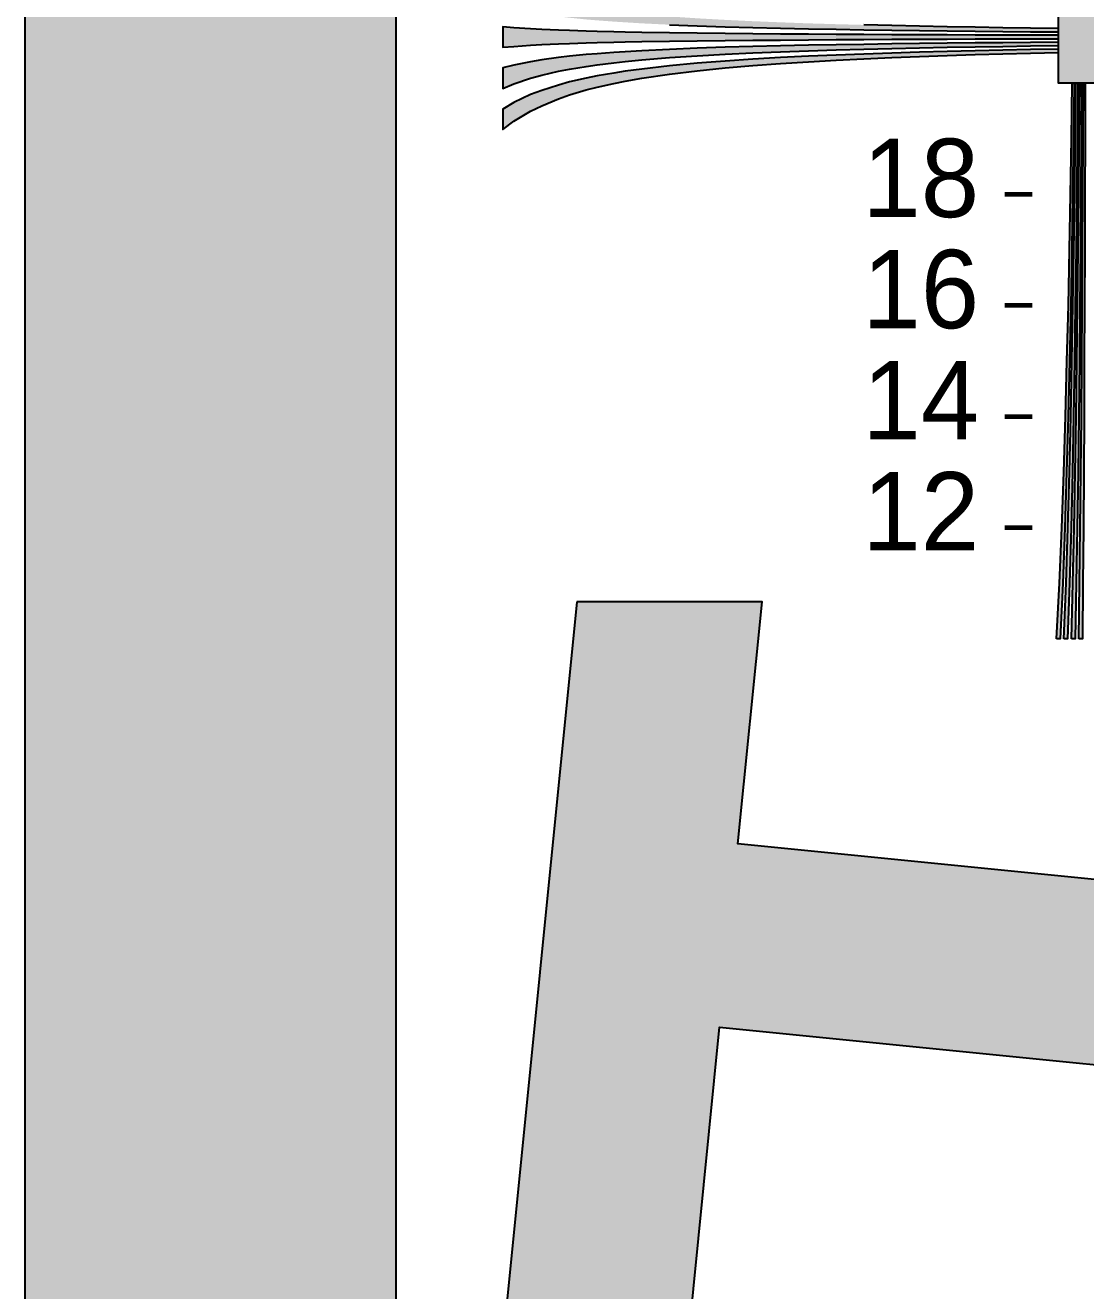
# Model space of a CAD drawing. Header units: millimetres. Extents: x 0 to 306, y 0 to 210.
# Drawn here: x 0 to 50.1, y 90 to 149.7 of the extents above; entities that cross this region are included whole.
import ezdxf

# ---------------------------------------------------------------- set-up
doc = ezdxf.new("R2010")
doc.units = ezdxf.units.MM
for name, color, linetype in [('FRAME', 7, 'Continuous'), ('GLUE', 1, 'Continuous'), ('LABELS', 7, 'Continuous'), ('PERIPHERY', 7, 'Continuous'), ('SFR', 7, 'Continuous')]:
    doc.layers.add(name, color=color, linetype=linetype)

msp = doc.modelspace()

# ---------------------------------------------------------------- hatches: boundary and pattern name
at = {"layer": 'FRAME', "true_color": 0x000000}
h = msp.add_hatch(color=7, dxfattribs=at)
h.dxf.hatch_style = 1
h.paths.add_polyline_path([(0, 192.5), (17.5, 192.5), (17.5, 17.5), (0, 17.5), (0, 192.5)])
at = {"layer": 'PERIPHERY', "true_color": 0x000000}
h = msp.add_hatch(color=7, dxfattribs=at)
h.dxf.hatch_style = 1
h.paths.add_polyline_path([(22.557, 150.64), (23.083, 150.509), (23.87, 150.348), (24.395, 150.261), (25.183, 150.154), (25.708, 150.095), (26.495, 150.013), (27.02, 149.969), (27.808, 149.911), (28.333, 149.877), (29.12, 149.828), (30.433, 149.765), (31.745, 149.712), (33.058, 149.668), (34.37, 149.629), (35.683, 149.6), (36.995, 149.57), (38.308, 149.546), (39.62, 149.527), (40.933, 149.507), (42.245, 149.488), (43.558, 149.473), (44.87, 149.459), (46.183, 149.449), (47.495, 149.434), (48.808, 149.425), (48.808, 149.585), (47.495, 149.605), (46.183, 149.624), (44.87, 149.643), (43.558, 149.668), (42.245, 149.692), (40.933, 149.721), (39.62, 149.755), (38.308, 149.789), (36.995, 149.828), (35.683, 149.877), (34.37, 149.93), (33.058, 149.993), (31.745, 150.066), (30.433, 150.154), (29.12, 150.261), (28.333, 150.339), (27.808, 150.397), (27.02, 150.494), (26.495, 150.572), (25.708, 150.703), (25.183, 150.801), (24.395, 150.981), (23.87, 151.126), (23.083, 151.394), (22.557, 151.612), (22.557, 150.64), (22.557, 150.64)])
h = msp.add_hatch(color=7, dxfattribs=at)
h.dxf.hatch_style = 1
h.paths.add_polyline_path([(52.308, 147), (48.807, 147), (48.807, 150.5), (52.308, 150.5), (52.308, 147)])
h = msp.add_hatch(color=7, dxfattribs=at)
h.dxf.hatch_style = 1
h.paths.add_polyline_path([(22.557, 148.696), (23.083, 148.74), (23.87, 148.793), (24.395, 148.822), (25.183, 148.856), (25.708, 148.881), (26.495, 148.905), (27.02, 148.92), (27.808, 148.939), (28.333, 148.949), (29.12, 148.968), (30.433, 148.988), (31.745, 149.007), (33.058, 149.022), (34.37, 149.031), (35.683, 149.041), (36.995, 149.051), (38.308, 149.061), (39.62, 149.066), (40.933, 149.075), (42.245, 149.08), (43.558, 149.085), (44.87, 149.09), (46.183, 149.094), (47.495, 149.099), (48.808, 149.099), (48.808, 149.265), (47.495, 149.265), (46.183, 149.269), (44.87, 149.274), (43.558, 149.279), (42.245, 149.284), (40.933, 149.289), (39.62, 149.298), (38.308, 149.303), (36.995, 149.313), (35.683, 149.323), (34.37, 149.333), (33.058, 149.342), (31.745, 149.357), (30.433, 149.376), (29.12, 149.396), (28.333, 149.415), (27.808, 149.425), (27.02, 149.444), (26.495, 149.459), (25.708, 149.488), (25.183, 149.508), (24.395, 149.542), (23.87, 149.571), (23.083, 149.624), (22.557, 149.668), (22.557, 148.696), (22.557, 148.696)])
h = msp.add_hatch(color=7, dxfattribs=at)
h.dxf.hatch_style = 1
h.paths.add_polyline_path([(22.557, 146.751), (23.083, 146.97), (23.87, 147.237), (24.395, 147.383), (25.183, 147.563), (25.708, 147.665), (26.495, 147.792), (27.02, 147.87), (27.808, 147.967), (28.333, 148.025), (29.12, 148.103), (30.433, 148.21), (31.745, 148.297), (33.058, 148.37), (34.37, 148.433), (35.683, 148.487), (36.995, 148.535), (38.308, 148.574), (39.62, 148.608), (40.933, 148.642), (42.245, 148.672), (43.558, 148.696), (44.87, 148.72), (46.183, 148.74), (47.495, 148.759), (48.808, 148.779), (48.808, 148.939), (47.495, 148.929), (46.183, 148.915), (44.87, 148.905), (43.558, 148.89), (42.245, 148.876), (40.933, 148.856), (39.62, 148.837), (38.308, 148.818), (36.995, 148.793), (35.683, 148.764), (34.37, 148.735), (33.058, 148.696), (31.745, 148.652), (30.433, 148.599), (29.12, 148.535), (28.333, 148.487), (27.808, 148.453), (27.02, 148.395), (26.495, 148.351), (25.708, 148.273), (25.183, 148.21), (24.395, 148.103), (23.87, 148.015), (23.083, 147.855), (22.557, 147.724), (22.557, 146.751), (22.557, 146.751)])
h = msp.add_hatch(color=7, dxfattribs=at)
h.dxf.hatch_style = 1
h.paths.add_polyline_path([(22.557, 144.807), (23.083, 145.205), (23.87, 145.682), (24.395, 145.939), (25.183, 146.265), (25.708, 146.45), (26.495, 146.683), (27.02, 146.819), (27.808, 146.994), (28.333, 147.096), (29.12, 147.237), (30.433, 147.432), (31.745, 147.592), (33.058, 147.724), (34.37, 147.835), (35.683, 147.932), (36.995, 148.015), (38.308, 148.088), (39.62, 148.151), (40.933, 148.209), (42.245, 148.263), (43.558, 148.307), (44.87, 148.351), (46.183, 148.385), (47.495, 148.419), (48.808, 148.453), (48.808, 148.613), (47.495, 148.589), (46.183, 148.564), (44.87, 148.535), (43.558, 148.501), (42.245, 148.467), (40.933, 148.424), (39.62, 148.38), (38.308, 148.331), (36.995, 148.273), (35.683, 148.21), (34.37, 148.137), (33.058, 148.049), (31.745, 147.942), (30.433, 147.821), (29.12, 147.67), (28.333, 147.563), (27.808, 147.48), (27.02, 147.344), (26.495, 147.237), (25.708, 147.058), (25.183, 146.912), (24.395, 146.659), (23.87, 146.46), (23.083, 146.09), (22.557, 145.779), (22.557, 144.807), (22.557, 144.807)])
h = msp.add_hatch(color=7, dxfattribs=at)
h.dxf.hatch_style = 1
h.paths.add_polyline_path([(48.716, 120.75), (48.852, 123.375), (48.966, 126), (49.058, 128.625), (49.141, 131.25), (49.211, 133.875), (49.277, 136.5), (49.329, 139.125), (49.377, 141.75), (49.421, 144.375), (49.46, 147), (49.548, 147), (49.513, 144.375), (49.473, 141.75), (49.434, 139.125), (49.386, 136.5), (49.329, 133.875), (49.268, 131.25), (49.193, 128.625), (49.11, 126), (49.01, 123.375), (48.892, 120.75), (48.716, 120.75)])
h = msp.add_hatch(color=7, dxfattribs=at)
h.dxf.hatch_style = 1
h.paths.add_polyline_path([(49.066, 120.75), (49.172, 123.375), (49.255, 126), (49.329, 128.625), (49.39, 131.25), (49.447, 133.875), (49.495, 136.5), (49.535, 139.125), (49.574, 141.75), (49.605, 144.375), (49.635, 147), (49.723, 147), (49.696, 144.375), (49.67, 141.75), (49.64, 139.125), (49.604, 136.5), (49.561, 133.875), (49.517, 131.25), (49.465, 128.625), (49.403, 126), (49.329, 123.375), (49.242, 120.75), (49.066, 120.75)])
h = msp.add_hatch(color=7, dxfattribs=at)
h.dxf.hatch_style = 1
h.paths.add_polyline_path([(49.417, 120.75), (49.487, 123.375), (49.548, 126), (49.6, 128.625), (49.64, 131.25), (49.679, 133.875), (49.714, 136.5), (49.74, 139.125), (49.767, 141.75), (49.788, 144.375), (49.811, 147), (49.898, 147), (49.88, 144.375), (49.863, 141.75), (49.846, 139.125), (49.824, 136.5), (49.797, 133.875), (49.767, 131.25), (49.732, 128.625), (49.692, 126), (49.649, 123.375), (49.592, 120.75), (49.417, 120.75)])
h = msp.add_hatch(color=7, dxfattribs=at)
h.dxf.hatch_style = 1
h.paths.add_polyline_path([(49.767, 120.75), (49.806, 123.375), (49.841, 126), (49.867, 128.625), (49.893, 131.25), (49.911, 133.875), (49.933, 136.5), (49.946, 139.125), (49.959, 141.75), (49.972, 144.375), (49.985, 147), (50.073, 147), (50.064, 144.375), (50.06, 141.75), (50.051, 139.125), (50.042, 136.5), (50.029, 133.875), (50.016, 131.25), (50.003, 128.625), (49.985, 126), (49.963, 123.375), (49.941, 120.75), (49.767, 120.75)])
at = {"layer": 'SFR', "true_color": 0x000000}
h = msp.add_hatch(color=7, dxfattribs=at)
h.dxf.hatch_style = 1
h.paths.add_polyline_path([(26.058, 122.5), (22.557, 87.5), (31.307, 87.5), (32.798, 102.401), (67.451, 98.935), (66.307, 87.5), (75.057, 87.5), (78.557, 122.499), (69.807, 122.499), (68.317, 107.598), (33.664, 111.064), (34.807, 122.499), (26.058, 122.499), (26.058, 122.5)])

# ---------------------------------------------------------------- linework, layer by layer
at = {"layer": 'FRAME', "color": 250}
msp.add_lwpolyline([(0, 192.5), (17.5, 192.5), (17.5, 17.5), (0, 17.5), (0, 192.5)], close=True, dxfattribs=at)
at = {"layer": 'FRAME', "color": 250, "true_color": 0x000000}
for points in [[(0, 192.5), (0, 17.5), (17.5, 17.5)], [(17.5, 17.5), (17.5, 192.5), (0, 192.5)]]:
    msp.add_solid(points, dxfattribs=at)
at = {"layer": 'GLUE', "color": 1, "lineweight": 18}
msp.add_lwpolyline([(0, 0), (297, 0), (297, 210), (0, 210), (0, 0)], dxfattribs=at)
at = {"layer": 'PERIPHERY', "color": 250}
for points in [[(52.308, 147), (48.807, 147), (48.807, 150.5), (52.308, 150.5), (52.308, 147)], [(22.557, 148.696), (23.083, 148.74), (23.87, 148.793), (24.395, 148.822), (25.183, 148.856), (25.708, 148.881), (26.495, 148.905), (27.02, 148.92), (27.808, 148.939), (28.333, 148.949), (29.12, 148.968), (30.433, 148.988), (31.745, 149.007), (33.058, 149.022), (34.37, 149.031), (35.683, 149.041), (36.995, 149.051), (38.308, 149.061), (39.62, 149.066), (40.933, 149.075), (42.245, 149.08), (43.558, 149.085), (44.87, 149.09), (46.183, 149.094), (47.495, 149.099), (48.808, 149.099), (48.808, 149.265), (47.495, 149.265), (46.183, 149.269), (44.87, 149.274), (43.558, 149.279), (42.245, 149.284), (40.933, 149.289), (39.62, 149.298), (38.308, 149.303), (36.995, 149.313), (35.683, 149.323), (34.37, 149.333), (33.058, 149.342), (31.745, 149.357), (30.433, 149.376), (29.12, 149.396), (28.333, 149.415), (27.808, 149.425), (27.02, 149.444), (26.495, 149.459), (25.708, 149.488), (25.183, 149.508), (24.395, 149.542), (23.87, 149.571), (23.083, 149.624), (22.557, 149.668), (22.557, 148.696), (22.557, 148.696)], [(22.557, 146.751), (23.083, 146.97), (23.87, 147.237), (24.395, 147.383), (25.183, 147.563), (25.708, 147.665), (26.495, 147.792), (27.02, 147.87), (27.808, 147.967), (28.333, 148.025), (29.12, 148.103), (30.433, 148.21), (31.745, 148.297), (33.058, 148.37), (34.37, 148.433), (35.683, 148.487), (36.995, 148.535), (38.308, 148.574), (39.62, 148.608), (40.933, 148.642), (42.245, 148.672), (43.558, 148.696), (44.87, 148.72), (46.183, 148.74), (47.495, 148.759), (48.808, 148.779), (48.808, 148.939), (47.495, 148.929), (46.183, 148.915), (44.87, 148.905), (43.558, 148.89), (42.245, 148.876), (40.933, 148.856), (39.62, 148.837), (38.308, 148.818), (36.995, 148.793), (35.683, 148.764), (34.37, 148.735), (33.058, 148.696), (31.745, 148.652), (30.433, 148.599), (29.12, 148.535), (28.333, 148.487), (27.808, 148.453), (27.02, 148.395), (26.495, 148.351), (25.708, 148.273), (25.183, 148.21), (24.395, 148.103), (23.87, 148.015), (23.083, 147.855), (22.557, 147.724), (22.557, 146.751), (22.557, 146.751)], [(22.557, 144.807), (23.083, 145.205), (23.87, 145.682), (24.395, 145.939), (25.183, 146.265), (25.708, 146.45), (26.495, 146.683), (27.02, 146.819), (27.808, 146.994), (28.333, 147.096), (29.12, 147.237), (30.433, 147.432), (31.745, 147.592), (33.058, 147.724), (34.37, 147.835), (35.683, 147.932), (36.995, 148.015), (38.308, 148.088), (39.62, 148.151), (40.933, 148.209), (42.245, 148.263), (43.558, 148.307), (44.87, 148.351), (46.183, 148.385), (47.495, 148.419), (48.808, 148.453), (48.808, 148.613), (47.495, 148.589), (46.183, 148.564), (44.87, 148.535), (43.558, 148.501), (42.245, 148.467), (40.933, 148.424), (39.62, 148.38), (38.308, 148.331), (36.995, 148.273), (35.683, 148.21), (34.37, 148.137), (33.058, 148.049), (31.745, 147.942), (30.433, 147.821), (29.12, 147.67), (28.333, 147.563), (27.808, 147.48), (27.02, 147.344), (26.495, 147.237), (25.708, 147.058), (25.183, 146.912), (24.395, 146.659), (23.87, 146.46), (23.083, 146.09), (22.557, 145.779), (22.557, 144.807), (22.557, 144.807)], [(48.716, 120.75), (48.852, 123.375), (48.966, 126), (49.058, 128.625), (49.141, 131.25), (49.211, 133.875), (49.277, 136.5), (49.329, 139.125), (49.377, 141.75), (49.421, 144.375), (49.46, 147), (49.548, 147), (49.513, 144.375), (49.473, 141.75), (49.434, 139.125), (49.386, 136.5), (49.329, 133.875), (49.268, 131.25), (49.193, 128.625), (49.11, 126), (49.01, 123.375), (48.892, 120.75), (48.716, 120.75)], [(49.066, 120.75), (49.172, 123.375), (49.255, 126), (49.329, 128.625), (49.39, 131.25), (49.447, 133.875), (49.495, 136.5), (49.535, 139.125), (49.574, 141.75), (49.605, 144.375), (49.635, 147), (49.723, 147), (49.696, 144.375), (49.67, 141.75), (49.64, 139.125), (49.604, 136.5), (49.561, 133.875), (49.517, 131.25), (49.465, 128.625), (49.403, 126), (49.329, 123.375), (49.242, 120.75), (49.066, 120.75)], [(49.417, 120.75), (49.487, 123.375), (49.548, 126), (49.6, 128.625), (49.64, 131.25), (49.679, 133.875), (49.714, 136.5), (49.74, 139.125), (49.767, 141.75), (49.788, 144.375), (49.811, 147), (49.898, 147), (49.88, 144.375), (49.863, 141.75), (49.846, 139.125), (49.824, 136.5), (49.797, 133.875), (49.767, 131.25), (49.732, 128.625), (49.692, 126), (49.649, 123.375), (49.592, 120.75), (49.417, 120.75)], [(49.767, 120.75), (49.806, 123.375), (49.841, 126), (49.867, 128.625), (49.893, 131.25), (49.911, 133.875), (49.933, 136.5), (49.946, 139.125), (49.959, 141.75), (49.972, 144.375), (49.985, 147), (50.073, 147), (50.064, 144.375), (50.06, 141.75), (50.051, 139.125), (50.042, 136.5), (50.029, 133.875), (50.016, 131.25), (50.003, 128.625), (49.985, 126), (49.963, 123.375), (49.941, 120.75), (49.767, 120.75)]]:
    msp.add_lwpolyline(points, close=True, dxfattribs=at)
msp.add_lwpolyline([(30.433, 149.765), (31.745, 149.712), (33.058, 149.668), (34.37, 149.629), (35.683, 149.6), (36.995, 149.57), (38.308, 149.546), (39.62, 149.527), (40.933, 149.507), (42.245, 149.488), (43.558, 149.473), (44.87, 149.459), (46.183, 149.449), (47.495, 149.434), (48.808, 149.425), (48.808, 149.585), (47.495, 149.605), (46.183, 149.624), (44.87, 149.643), (43.558, 149.668), (42.245, 149.692), (40.933, 149.721), (39.62, 149.755)], dxfattribs=at)
at = {"layer": 'PERIPHERY', "color": 250, "lineweight": 35, "const_width": 0.219}
for points in [[(46.267, 141.75), (47.579, 141.75)], [(46.267, 136.5), (47.579, 136.5)], [(46.267, 131.25), (47.579, 131.25)], [(46.267, 126), (47.579, 126)]]:
    msp.add_lwpolyline(points, dxfattribs=at)
at = {"layer": 'PERIPHERY', "color": 250, "true_color": 0x000000}
for points in [[(22.557, 150.64), (30.433, 149.765), (31.745, 149.712)], [(22.557, 150.64), (31.745, 149.712), (33.058, 149.668)], [(22.557, 150.64), (33.058, 149.668), (34.37, 149.629)], [(22.557, 150.64), (34.37, 149.629), (35.683, 149.6)], [(22.557, 150.64), (35.683, 149.6), (36.995, 149.57)], [(22.557, 150.64), (36.995, 149.57), (38.308, 149.546)], [(22.557, 150.64), (38.308, 149.546), (39.62, 149.527)], [(22.557, 150.64), (39.62, 149.527), (31.745, 150.066)], [(39.62, 149.527), (33.058, 149.993), (31.745, 150.066)], [(52.308, 147), (52.308, 150.5), (48.807, 150.5)], [(48.807, 150.5), (48.807, 147), (52.308, 147)], [(22.557, 148.696), (23.083, 149.624), (22.557, 149.668)], [(22.557, 148.696), (23.87, 149.571), (23.083, 149.624)], [(22.557, 148.696), (24.395, 149.542), (23.87, 149.571)], [(22.557, 148.696), (25.183, 149.508), (24.395, 149.542)], [(22.557, 148.696), (25.708, 149.488), (25.183, 149.508)], [(22.557, 148.696), (26.495, 149.459), (25.708, 149.488)], [(22.557, 148.696), (27.02, 149.444), (26.495, 149.459)], [(39.62, 149.527), (34.37, 149.93), (33.058, 149.993)], [(39.62, 149.527), (35.683, 149.877), (34.37, 149.93)], [(39.62, 149.527), (36.995, 149.828), (35.683, 149.877)], [(39.62, 149.527), (38.308, 149.789), (36.995, 149.828)], [(39.62, 149.527), (39.62, 149.755), (38.308, 149.789)], [(39.62, 149.527), (40.933, 149.721), (39.62, 149.755)], [(39.62, 149.527), (42.245, 149.692), (40.933, 149.721)], [(39.62, 149.527), (43.558, 149.668), (42.245, 149.692)], [(39.62, 149.527), (44.87, 149.643), (43.558, 149.668)], [(39.62, 149.527), (46.183, 149.624), (44.87, 149.643)], [(39.62, 149.527), (47.495, 149.605), (46.183, 149.624)], [(39.62, 149.527), (48.808, 149.585), (47.495, 149.605)], [(39.62, 149.527), (48.808, 149.425), (48.808, 149.585)], [(39.62, 149.527), (40.933, 149.507), (43.558, 149.473)], [(39.62, 149.527), (43.558, 149.473), (44.87, 149.459)], [(39.62, 149.527), (44.87, 149.459), (46.183, 149.449)], [(39.62, 149.527), (46.183, 149.449), (47.495, 149.434)], [(39.62, 149.527), (47.495, 149.434), (48.808, 149.425)], [(40.933, 149.507), (42.245, 149.488), (43.558, 149.473)], [(22.557, 148.696), (27.808, 149.425), (27.02, 149.444)], [(22.557, 148.696), (28.333, 149.415), (27.808, 149.425)], [(22.557, 148.696), (29.12, 149.396), (28.333, 149.415)], [(22.557, 148.696), (30.433, 149.376), (29.12, 149.396)], [(22.557, 148.696), (23.083, 148.74), (30.433, 149.376)], [(23.083, 148.74), (31.745, 149.357), (30.433, 149.376)], [(23.083, 148.74), (23.87, 148.793), (31.745, 149.357)], [(23.87, 148.793), (33.058, 149.342), (31.745, 149.357)], [(23.87, 148.793), (24.395, 148.822), (33.058, 149.342)], [(24.395, 148.822), (34.37, 149.333), (33.058, 149.342)], [(24.395, 148.822), (25.708, 148.881), (34.37, 149.333)], [(24.395, 148.822), (25.183, 148.856), (25.708, 148.881)], [(25.708, 148.881), (35.683, 149.323), (34.37, 149.333)], [(25.708, 148.881), (36.995, 149.313), (35.683, 149.323)], [(25.708, 148.881), (38.308, 149.303), (36.995, 149.313)], [(25.708, 148.881), (26.495, 148.905), (38.308, 149.303)], [(26.495, 148.905), (39.62, 149.298), (38.308, 149.303)], [(26.495, 148.905), (27.02, 148.92), (39.62, 149.298)], [(27.02, 148.92), (40.933, 149.289), (39.62, 149.298)], [(27.02, 148.92), (27.808, 148.939), (40.933, 149.289)], [(27.808, 148.939), (42.245, 149.284), (40.933, 149.289)], [(27.808, 148.939), (29.12, 148.968), (42.245, 149.284)], [(27.808, 148.939), (28.333, 148.949), (29.12, 148.968)], [(29.12, 148.968), (43.558, 149.279), (42.245, 149.284)], [(29.12, 148.968), (44.87, 149.274), (43.558, 149.279)], [(29.12, 148.968), (46.183, 149.269), (44.87, 149.274)], [(29.12, 148.968), (47.495, 149.265), (46.183, 149.269)], [(29.12, 148.968), (30.433, 148.988), (48.808, 149.265)], [(29.12, 148.968), (48.808, 149.265), (47.495, 149.265)], [(30.433, 148.988), (31.745, 149.007), (48.808, 149.265)], [(31.745, 149.007), (33.058, 149.022), (48.808, 149.265)], [(33.058, 149.022), (34.37, 149.031), (48.808, 149.265)], [(33.058, 148.37), (34.37, 148.433), (43.558, 148.89)], [(33.058, 148.37), (43.558, 148.89), (42.245, 148.876)], [(33.058, 148.37), (42.245, 148.876), (40.933, 148.856)], [(34.37, 149.031), (35.683, 149.041), (48.808, 149.265)], [(34.37, 148.433), (35.683, 148.487), (44.87, 148.905)], [(34.37, 148.433), (44.87, 148.905), (43.558, 148.89)], [(35.683, 149.041), (36.995, 149.051), (48.808, 149.265)], [(35.683, 148.487), (36.995, 148.535), (47.495, 148.929)], [(35.683, 148.487), (47.495, 148.929), (46.183, 148.915)], [(35.683, 148.487), (46.183, 148.915), (44.87, 148.905)], [(36.995, 149.051), (38.308, 149.061), (48.808, 149.265)], [(36.995, 148.535), (38.308, 148.574), (48.808, 148.939)], [(36.995, 148.535), (48.808, 148.939), (47.495, 148.929)], [(38.308, 149.061), (40.933, 149.075), (48.808, 149.265)], [(38.308, 149.061), (39.62, 149.066), (40.933, 149.075)], [(38.308, 148.574), (39.62, 148.608), (48.808, 148.939)], [(39.62, 148.608), (40.933, 148.642), (48.808, 148.939)], [(40.933, 149.075), (42.245, 149.08), (48.808, 149.265)], [(40.933, 148.642), (42.245, 148.672), (48.808, 148.939)], [(42.245, 149.08), (43.558, 149.085), (48.808, 149.265)], [(42.245, 148.672), (43.558, 148.696), (48.808, 148.939)], [(43.558, 149.085), (44.87, 149.09), (48.808, 149.265)], [(43.558, 148.696), (44.87, 148.72), (48.808, 148.939)], [(44.87, 149.09), (46.183, 149.094), (48.808, 149.265)], [(44.87, 148.72), (48.808, 148.779), (48.808, 148.939)], [(46.183, 149.094), (47.495, 149.099), (48.808, 149.265)], [(47.495, 149.099), (48.808, 149.099), (48.808, 149.265)], [(22.557, 146.751), (23.083, 146.97), (25.708, 148.273)], [(22.557, 146.751), (25.708, 148.273), (25.183, 148.21)], [(23.083, 146.97), (23.87, 147.237), (27.02, 148.395)], [(23.083, 146.97), (27.02, 148.395), (26.495, 148.351)], [(23.083, 146.97), (26.495, 148.351), (25.708, 148.273)], [(23.87, 147.237), (24.395, 147.383), (28.333, 148.487)], [(23.87, 147.237), (28.333, 148.487), (27.808, 148.453)], [(23.87, 147.237), (27.808, 148.453), (27.02, 148.395)], [(24.395, 147.383), (25.183, 147.563), (29.12, 148.535)], [(24.395, 147.383), (29.12, 148.535), (28.333, 148.487)], [(25.183, 147.563), (25.708, 147.665), (30.433, 148.599)], [(25.183, 147.563), (30.433, 148.599), (29.12, 148.535)], [(25.708, 147.665), (26.495, 147.792), (31.745, 148.652)], [(25.708, 147.665), (31.745, 148.652), (30.433, 148.599)], [(26.495, 147.792), (27.02, 147.87), (31.745, 148.652)], [(27.02, 147.87), (27.808, 147.967), (33.058, 148.696)], [(27.02, 147.87), (33.058, 148.696), (31.745, 148.652)], [(27.808, 147.967), (28.333, 148.025), (34.37, 148.735)], [(27.808, 147.967), (34.37, 148.735), (33.058, 148.696)], [(28.333, 148.025), (29.12, 148.103), (35.683, 148.764)], [(28.333, 148.025), (35.683, 148.764), (34.37, 148.735)], [(29.12, 148.103), (30.433, 148.21), (36.995, 148.793)], [(29.12, 148.103), (36.995, 148.793), (35.683, 148.764)], [(30.433, 148.21), (31.745, 148.297), (39.62, 148.837)], [(30.433, 148.21), (39.62, 148.837), (38.308, 148.818)], [(30.433, 148.21), (38.308, 148.818), (36.995, 148.793)], [(30.433, 147.432), (31.745, 147.592), (36.995, 148.273)], [(30.433, 147.432), (36.995, 148.273), (35.683, 148.21)], [(31.745, 148.297), (33.058, 148.37), (40.933, 148.856)], [(31.745, 148.297), (40.933, 148.856), (39.62, 148.837)], [(31.745, 147.592), (33.058, 147.724), (38.308, 148.331)], [(31.745, 147.592), (38.308, 148.331), (36.995, 148.273)], [(33.058, 147.724), (34.37, 147.835), (40.933, 148.424)], [(33.058, 147.724), (40.933, 148.424), (39.62, 148.38)], [(33.058, 147.724), (39.62, 148.38), (38.308, 148.331)], [(34.37, 147.835), (35.683, 147.932), (42.245, 148.467)], [(34.37, 147.835), (42.245, 148.467), (40.933, 148.424)], [(35.683, 147.932), (36.995, 148.015), (44.87, 148.535)], [(35.683, 147.932), (44.87, 148.535), (43.558, 148.501)], [(35.683, 147.932), (43.558, 148.501), (42.245, 148.467)], [(36.995, 148.015), (38.308, 148.088), (46.183, 148.564)], [(36.995, 148.015), (46.183, 148.564), (44.87, 148.535)], [(38.308, 148.088), (39.62, 148.151), (48.808, 148.613)], [(38.308, 148.088), (48.808, 148.613), (47.495, 148.589)], [(38.308, 148.088), (47.495, 148.589), (46.183, 148.564)], [(39.62, 148.151), (40.933, 148.209), (48.808, 148.613)], [(40.933, 148.209), (42.245, 148.263), (48.808, 148.613)], [(42.245, 148.263), (43.558, 148.307), (48.808, 148.613)], [(43.558, 148.307), (44.87, 148.351), (48.808, 148.613)], [(44.87, 148.72), (46.183, 148.74), (48.808, 148.779)], [(44.87, 148.351), (48.808, 148.453), (48.808, 148.613)], [(44.87, 148.351), (47.495, 148.419), (48.808, 148.453)], [(44.87, 148.351), (46.183, 148.385), (47.495, 148.419)], [(46.183, 148.74), (47.495, 148.759), (48.808, 148.779)], [(22.557, 146.751), (25.183, 148.21), (24.395, 148.103)], [(22.557, 146.751), (24.395, 148.103), (23.87, 148.015)], [(22.557, 146.751), (23.87, 148.015), (23.083, 147.855)], [(22.557, 146.751), (23.083, 147.855), (22.557, 147.724)], [(25.183, 146.265), (25.708, 146.45), (29.12, 147.67)], [(25.183, 146.265), (29.12, 147.67), (28.333, 147.563)], [(25.708, 146.45), (26.495, 146.683), (29.12, 147.67)], [(26.495, 146.683), (27.02, 146.819), (30.433, 147.821)], [(26.495, 146.683), (30.433, 147.821), (29.12, 147.67)], [(27.02, 146.819), (27.808, 146.994), (31.745, 147.942)], [(27.02, 146.819), (31.745, 147.942), (30.433, 147.821)], [(27.808, 146.994), (28.333, 147.096), (33.058, 148.049)], [(27.808, 146.994), (33.058, 148.049), (31.745, 147.942)], [(28.333, 147.096), (29.12, 147.237), (33.058, 148.049)], [(29.12, 147.237), (30.433, 147.432), (34.37, 148.137)], [(29.12, 147.237), (34.37, 148.137), (33.058, 148.049)], [(30.433, 147.432), (35.683, 148.21), (34.37, 148.137)], [(23.87, 145.682), (24.395, 145.939), (27.02, 147.344)], [(23.87, 145.682), (27.02, 147.344), (26.495, 147.237)], [(23.87, 145.682), (26.495, 147.237), (25.708, 147.058)], [(24.395, 145.939), (25.183, 146.265), (27.808, 147.48)], [(24.395, 145.939), (27.808, 147.48), (27.02, 147.344)], [(25.183, 146.265), (28.333, 147.563), (27.808, 147.48)], [(22.557, 144.807), (23.083, 145.205), (25.183, 146.912)], [(22.557, 144.807), (25.183, 146.912), (24.395, 146.659)], [(22.557, 144.807), (24.395, 146.659), (23.87, 146.46)], [(23.083, 145.205), (23.87, 145.682), (25.708, 147.058)], [(23.083, 145.205), (25.708, 147.058), (25.183, 146.912)], [(49.268, 131.25), (49.513, 144.375), (49.548, 147)], [(49.268, 131.25), (49.548, 147), (49.46, 147)], [(49.268, 131.25), (49.46, 147), (49.421, 144.375)], [(49.517, 131.25), (49.696, 144.375), (49.723, 147)], [(49.517, 131.25), (49.723, 147), (49.635, 147)], [(49.517, 131.25), (49.635, 147), (49.605, 144.375)], [(49.797, 133.875), (49.811, 147), (49.788, 144.375)], [(49.797, 133.875), (49.88, 144.375), (49.898, 147)], [(49.797, 133.875), (49.898, 147), (49.811, 147)], [(50.051, 139.125), (49.985, 147), (49.972, 144.375)], [(50.064, 144.375), (50.073, 147), (49.985, 147)], [(50.051, 139.125), (50.064, 144.375), (49.985, 147)], [(22.557, 144.807), (23.87, 146.46), (23.083, 146.09)], [(22.557, 144.807), (23.083, 146.09), (22.557, 145.779)], [(49.268, 131.25), (49.473, 141.75), (49.513, 144.375)], [(49.268, 131.25), (49.421, 144.375), (49.377, 141.75)], [(49.517, 131.25), (49.67, 141.75), (49.696, 144.375)], [(49.517, 131.25), (49.605, 144.375), (49.574, 141.75)], [(49.797, 133.875), (49.788, 144.375), (49.767, 141.75)], [(49.797, 133.875), (49.863, 141.75), (49.88, 144.375)], [(50.051, 139.125), (49.972, 144.375), (49.959, 141.75)], [(50.051, 139.125), (50.06, 141.75), (50.064, 144.375)], [(49.268, 131.25), (49.434, 139.125), (49.473, 141.75)], [(49.268, 131.25), (49.377, 141.75), (49.329, 139.125)], [(49.517, 131.25), (49.64, 139.125), (49.67, 141.75)], [(49.517, 131.25), (49.574, 141.75), (49.535, 139.125)], [(49.797, 133.875), (49.767, 141.75), (49.74, 139.125)], [(49.797, 133.875), (49.846, 139.125), (49.863, 141.75)], [(50.051, 139.125), (49.959, 141.75), (49.946, 139.125)], [(49.268, 131.25), (49.386, 136.5), (49.434, 139.125)], [(49.268, 131.25), (49.329, 139.125), (49.277, 136.5)], [(49.517, 131.25), (49.535, 139.125), (49.495, 136.5)], [(49.517, 131.25), (49.561, 133.875), (49.64, 139.125)], [(49.561, 133.875), (49.604, 136.5), (49.64, 139.125)], [(49.797, 133.875), (49.74, 139.125), (49.714, 136.5)], [(49.767, 120.75), (50.042, 136.5), (50.051, 139.125)], [(50.051, 139.125), (49.806, 123.375), (49.767, 120.75)], [(49.797, 133.875), (49.824, 136.5), (49.846, 139.125)], [(50.051, 139.125), (49.841, 126), (49.806, 123.375)], [(50.051, 139.125), (49.867, 128.625), (49.841, 126)], [(50.051, 139.125), (49.893, 131.25), (49.867, 128.625)], [(50.051, 139.125), (49.911, 133.875), (49.893, 131.25)], [(50.051, 139.125), (49.933, 136.5), (49.911, 133.875)], [(50.051, 139.125), (49.946, 139.125), (49.933, 136.5)], [(49.268, 131.25), (49.277, 136.5), (49.211, 133.875)], [(49.268, 131.25), (49.329, 133.875), (49.386, 136.5)], [(49.517, 131.25), (49.495, 136.5), (49.447, 133.875)], [(49.797, 133.875), (49.714, 136.5), (49.679, 133.875)], [(49.767, 120.75), (50.029, 133.875), (50.042, 136.5)], [(49.268, 131.25), (49.211, 133.875), (49.141, 131.25)], [(49.517, 131.25), (49.447, 133.875), (49.39, 131.25)], [(49.417, 120.75), (49.767, 131.25), (49.797, 133.875)], [(49.797, 133.875), (49.487, 123.375), (49.417, 120.75)], [(49.797, 133.875), (49.548, 126), (49.487, 123.375)], [(49.797, 133.875), (49.6, 128.625), (49.548, 126)], [(49.797, 133.875), (49.64, 131.25), (49.6, 128.625)], [(49.797, 133.875), (49.679, 133.875), (49.64, 131.25)], [(49.767, 120.75), (50.016, 131.25), (50.029, 133.875)], [(48.716, 120.75), (49.193, 128.625), (49.268, 131.25)], [(49.268, 131.25), (48.852, 123.375), (48.716, 120.75)], [(49.268, 131.25), (48.966, 126), (48.852, 123.375)], [(49.268, 131.25), (49.058, 128.625), (48.966, 126)], [(49.268, 131.25), (49.141, 131.25), (49.058, 128.625)], [(49.066, 120.75), (49.465, 128.625), (49.517, 131.25)], [(49.517, 131.25), (49.172, 123.375), (49.066, 120.75)], [(49.517, 131.25), (49.255, 126), (49.172, 123.375)], [(49.517, 131.25), (49.329, 128.625), (49.255, 126)], [(49.517, 131.25), (49.39, 131.25), (49.329, 128.625)], [(49.417, 120.75), (49.732, 128.625), (49.767, 131.25)], [(49.767, 120.75), (50.003, 128.625), (50.016, 131.25)], [(48.716, 120.75), (49.11, 126), (49.193, 128.625)], [(49.066, 120.75), (49.403, 126), (49.465, 128.625)], [(49.417, 120.75), (49.692, 126), (49.732, 128.625)], [(49.767, 120.75), (49.985, 126), (50.003, 128.625)], [(48.716, 120.75), (49.01, 123.375), (49.11, 126)], [(49.066, 120.75), (49.329, 123.375), (49.403, 126)], [(49.417, 120.75), (49.649, 123.375), (49.692, 126)], [(49.767, 120.75), (49.963, 123.375), (49.985, 126)], [(48.716, 120.75), (48.892, 120.75), (49.01, 123.375)], [(49.066, 120.75), (49.242, 120.75), (49.329, 123.375)], [(49.417, 120.75), (49.592, 120.75), (49.649, 123.375)], [(49.767, 120.75), (49.941, 120.75), (49.963, 123.375)]]:
    msp.add_solid(points, dxfattribs=at)
at = {"layer": 'SFR', "color": 250}
msp.add_lwpolyline([(26.058, 122.5), (22.557, 87.5), (31.307, 87.5), (32.798, 102.401), (67.451, 98.935), (66.307, 87.5), (75.057, 87.5), (78.557, 122.499), (69.807, 122.499), (68.317, 107.598), (33.664, 111.064), (34.807, 122.499), (26.058, 122.499), (26.058, 122.5)], close=True, dxfattribs=at)
at = {"layer": 'SFR', "color": 250, "true_color": 0x000000}
for points in [[(26.058, 122.499), (26.058, 122.5), (22.557, 87.5)], [(26.058, 122.499), (22.557, 87.5), (31.307, 87.5)], [(26.058, 122.499), (31.307, 87.5), (32.798, 102.401)], [(26.058, 122.499), (32.798, 102.401), (33.664, 111.064)], [(33.664, 111.064), (34.807, 122.499), (26.058, 122.499)], [(32.798, 102.401), (68.317, 107.598), (33.664, 111.064)], [(32.798, 102.401), (67.451, 98.935), (68.317, 107.598)]]:
    msp.add_solid(points, dxfattribs=at)

# ---------------------------------------------------------------- texts
at = {"layer": 'LABELS', "color": 250}
for s, p in [('18', (39.551, 140.674)), ('16', (39.551, 135.424)), ('14', (39.551, 130.174)), ('12', (39.551, 124.924))]:
    msp.add_text(s, height=3.7042, dxfattribs=at).set_placement(p)

doc.saveas('drawing.dxf')
